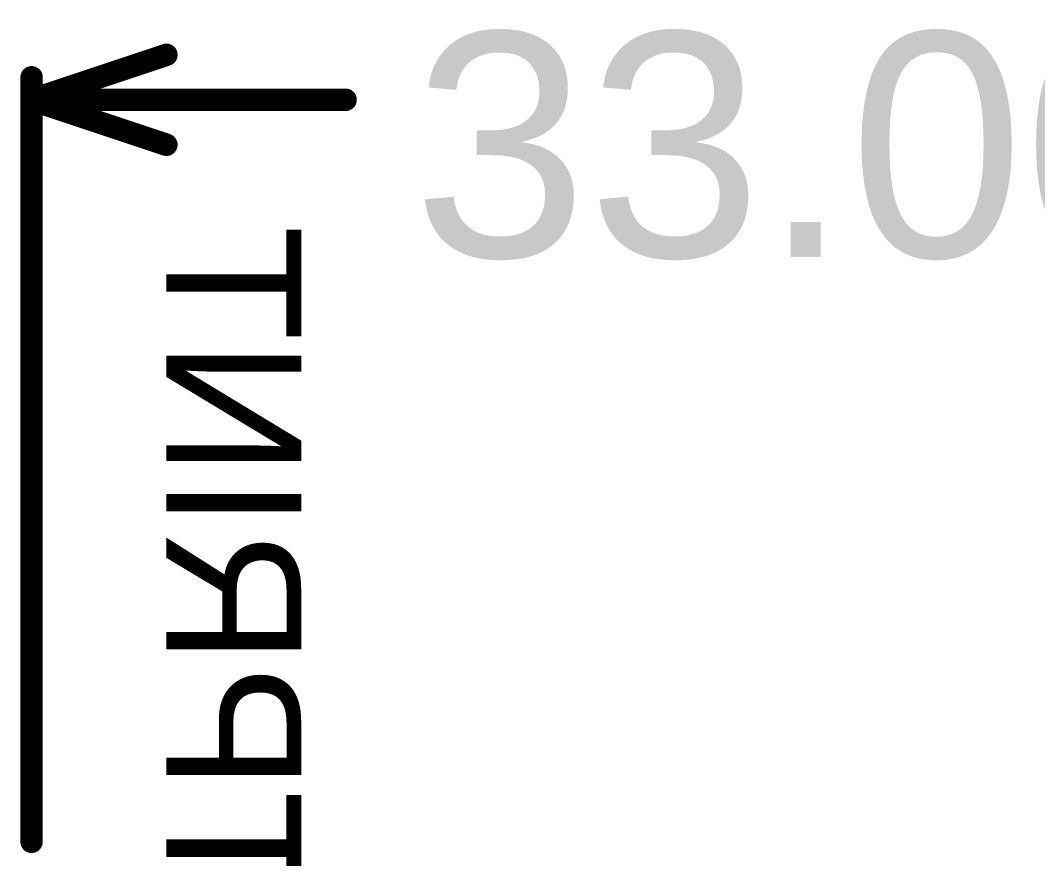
# Model space of a CAD drawing. Header units: inches. Extents: x -0.8 to 12, y -0.1 to 3.7.
# Drawn here: x -0.005 to 0.4478, y 1.9594 to 2.3323 of the extents above; entities that cross this region are included whole.
import ezdxf

# ---------------------------------------------------------------- set-up
doc = ezdxf.new("R2010")
doc.units = ezdxf.units.IN
doc.header["$MEASUREMENT"] = 0
doc.layers.add('Bottom Overlay', color=54, linetype='Continuous')
doc.layers.add('Draft and Dimension', color=6, linetype='Continuous')
doc.styles.add('Arial', font='', dxfattribs={"height": 0.2})
doc.styles.get('Arial').set_extended_font_data('Arial')

msp = doc.modelspace()

# ---------------------------------------------------------------- linework, layer by layer
at = {"layer": 'Draft and Dimension'}
for points in [[(0, 2.297, 0.01, 0.01, 0), (0.06, 2.317, 0.01, 0.01, 0)], [(0, 1.96691, 0.01, 0.01, 0), (0, 2.307, 0.01, 0.01, 0)], [(0, 2.297, 0.01, 0.01, 0), (0.06, 2.277, 0.01, 0.01, 0)], [(0, 2.297, 0.01, 0.01, 0), (0.13975, 2.297, 0.01, 0.01, 0)]]:
    msp.add_lwpolyline(points, format="xyseb", dxfattribs=at)
for points in [[(0.0575, 2.317, 0.005, 0.005, 1), (0.0625, 2.317, 0.005, 0.005, 1)], [(-0.0025, 2.307, 0.005, 0.005, 1), (0.0025, 2.307, 0.005, 0.005, 1)], [(-0.0025, 2.297, 0.005, 0.005, 1), (0.0025, 2.297, 0.005, 0.005, 1)], [(-0.0025, 2.297, 0.005, 0.005, 1), (0.0025, 2.297, 0.005, 0.005, 1)], [(-0.0025, 2.297, 0.005, 0.005, 1), (0.0025, 2.297, 0.005, 0.005, 1)], [(0.13725, 2.297, 0.005, 0.005, 1), (0.14225, 2.297, 0.005, 0.005, 1)], [(0.0575, 2.277, 0.005, 0.005, 1), (0.0625, 2.277, 0.005, 0.005, 1)], [(-0.0025, 1.96691, 0.005, 0.005, 1), (0.0025, 1.96691, 0.005, 0.005, 1)]]:
    msp.add_lwpolyline(points, format="xyseb", close=True, dxfattribs=at)

# ---------------------------------------------------------------- texts
at = {"layer": 'Bottom Overlay', "style": 'Arial', "text_generation_flag": 2}
msp.add_text('ZERO CARBON FOOTPRINT', height=0.06, rotation=270, dxfattribs=at).set_placement((0.05998, 1.119))
at = {"layer": 'Draft and Dimension', "style": 'Arial'}
msp.add_text('33.00 (mm)', height=0.1, dxfattribs=at).set_placement((0.16975, 2.22702))

doc.saveas('drawing.dxf')
